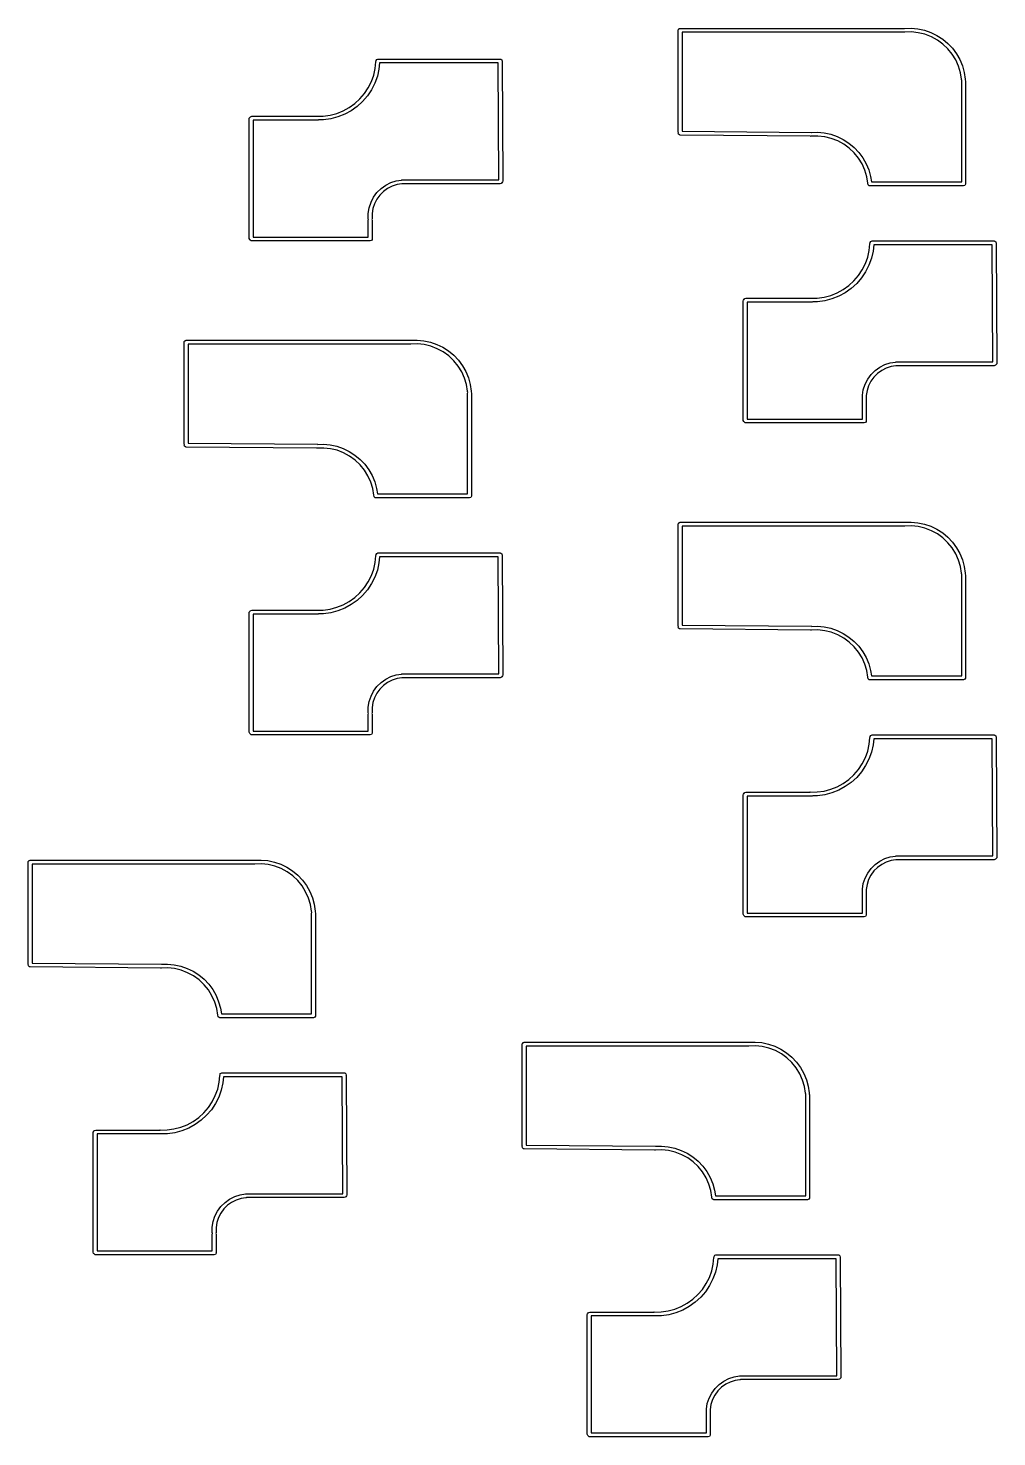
# Model space of a CAD drawing. Extents: x -5 to 140, y -38 to 78.
# Drawn here: x 65.1 to 102.4, y -28.3 to 25.9 of the extents above; entities that cross this region are included whole.
import ezdxf

# ---------------------------------------------------------------- set-up
doc = ezdxf.new("R2010")
doc.units = 0
doc.layers.add('BLACK', color=7, linetype='CONTINUOUS')

msp = doc.modelspace()

# ---------------------------------------------------------------- linework, layer by layer
at = {"layer": 'BLACK', "linetype": 'CONTINUOUS'}
for p, q in [((90.125, 25.804), (90.1267, 25.8137)), ((90.125, 21.896), (90.125, 25.804)), ((90.1261, 25.817), (90.1278, 25.8199)), ((90.1267, 25.8137), (90.1261, 25.817)), ((90.1278, 25.8199), (90.1295, 25.8297)), ((90.1295, 25.8297), (90.142, 25.8446)), ((90.142, 25.8446), (90.1518, 25.8615)), ((90.1518, 25.8615), (90.1581, 25.8638)), ((90.1581, 25.8638), (90.1625, 25.869)), ((90.1625, 25.869), (90.1817, 25.8723)), ((90.1817, 25.8723), (90.2, 25.879)), ((90.2, 25.879), (98.825, 25.879)), ((98.825, 25.729), (90.275, 25.729)), ((90.275, 25.729), (90.275, 21.9243)), ((98.825, 25.879), (98.8255, 25.8789)), ((98.8282, 25.7301), (98.825, 25.729)), ((98.8255, 25.8789), (99.0786, 25.8867)), ((98.8318, 25.7293), (98.8282, 25.7301)), ((98.8425, 25.7339), (98.8318, 25.7293)), ((99.0945, 25.7404), (98.8425, 25.7339)), ((99.0786, 25.8867), (99.3381, 25.8634)), ((99.3563, 25.7128), (99.0945, 25.7404)), ((99.3381, 25.8634), (99.5929, 25.8089)), ((99.6122, 25.6513), (99.3563, 25.7128)), ((99.5929, 25.8089), (99.8392, 25.724)), ((99.8578, 25.5569), (99.6122, 25.6513)), ((99.8392, 25.724), (100.074, 25.6102)), ((100.089, 25.4313), (99.8578, 25.5569)), ((100.074, 25.6102), (100.293, 25.4688)), ((100.293, 25.4688), (100.493, 25.3022)), ((100.302, 25.2766), (100.089, 25.4313)), ((100.493, 25.0953), (100.302, 25.2766)), ((100.493, 25.3022), (100.672, 25.1126)), ((100.658, 24.8908), (100.493, 25.0953)), ((100.672, 25.1126), (100.826, 24.9028)), ((78.4714, 24.3388), (78.498, 24.5927)), ((78.4951, 24.6033), (78.5034, 24.6254)), ((78.498, 24.5927), (78.4951, 24.6033)), ((78.5011, 24.638), (78.5268, 24.6825)), ((78.5034, 24.6254), (78.5011, 24.638)), ((78.5268, 24.6825), (78.575, 24.7)), ((78.575, 24.7), (83.275, 24.7)), ((78.64, 24.55), (78.6154, 24.3148)), ((83.2003, 24.55), (78.64, 24.55)), ((83.2247, 20.05), (83.2003, 24.55)), ((83.275, 24.7), (83.3007, 24.6955)), ((83.3007, 24.6955), (83.34, 24.6625)), ((83.34, 24.6625), (83.3489, 24.612)), ((83.3489, 24.612), (83.3469, 24.6087)), ((83.3469, 24.6087), (83.35, 24.6004)), ((83.35, 24.6004), (83.375, 20.0004)), ((100.796, 24.6663), (100.658, 24.8908)), ((100.903, 24.4259), (100.796, 24.6663)), ((100.826, 24.9028), (100.954, 24.676)), ((100.978, 24.1735), (100.903, 24.4259)), ((100.954, 24.676), (101.054, 24.4353)), ((101.054, 24.4353), (101.124, 24.1844)), ((78.3218, 23.8296), (78.412, 24.0797)), ((78.412, 24.0797), (78.4714, 24.3388)), ((78.5521, 24.0385), (78.4559, 23.7719)), ((78.6154, 24.3148), (78.5521, 24.0385)), ((101.017, 23.9245), (100.978, 24.1735)), ((101.014, 23.9132), (101.017, 23.9245)), ((101.03, 23.8764), (101.014, 23.9132)), ((101.025, 23.85), (101.03, 23.8757)), ((101.025, 19.971), (101.025, 23.85)), ((101.03, 23.8757), (101.03, 23.8764)), ((101.124, 24.1844), (101.164, 23.9268)), ((101.164, 23.9268), (101.157, 23.8983)), ((101.157, 23.8983), (101.157, 23.8982)), ((101.157, 23.8982), (101.175, 23.85)), ((101.164, 23.9268), (101.164, 23.9268)), ((101.175, 23.85), (101.175, 19.905)), ((77.8818, 23.1692), (78.0548, 23.3711)), ((78.0548, 23.3711), (78.2022, 23.5923)), ((78.3283, 23.5188), (78.1712, 23.2829)), ((78.2022, 23.5923), (78.3218, 23.8296)), ((78.4559, 23.7719), (78.3283, 23.5188)), ((77.2362, 22.7078), (77.4695, 22.8352)), ((77.4695, 22.8352), (77.6857, 22.9897)), ((77.7777, 22.8763), (77.5471, 22.7115)), ((77.6857, 22.9897), (77.8818, 23.1692)), ((77.9867, 23.0677), (77.7777, 22.8763)), ((78.1712, 23.2829), (77.9867, 23.0677)), ((73.625, 22.4), (73.6295, 22.4257)), ((73.625, 17.8), (73.625, 22.4)), ((73.6295, 22.4257), (73.6625, 22.465)), ((73.6625, 22.465), (73.6672, 22.4658)), ((73.6672, 22.4658), (73.6768, 22.4825)), ((73.6768, 22.4825), (73.725, 22.5)), ((73.725, 22.5), (76.1855, 22.5)), ((76.275, 22.35), (73.775, 22.35)), ((73.775, 22.35), (73.775, 17.85)), ((76.1855, 22.5), (76.2033, 22.5049)), ((76.2033, 22.5049), (76.2136, 22.5011)), ((76.2136, 22.5011), (76.4689, 22.5053)), ((76.2933, 22.3567), (76.275, 22.35)), ((76.4801, 22.3597), (76.2933, 22.3567)), ((76.4689, 22.5053), (76.7322, 22.5416)), ((76.7609, 22.3985), (76.4801, 22.3597)), ((76.7322, 22.5416), (76.9892, 22.6095)), ((77.0349, 22.4708), (76.7609, 22.3985)), ((76.9892, 22.6095), (77.2362, 22.7078)), ((77.2983, 22.5757), (77.0349, 22.4708)), ((77.5471, 22.7115), (77.2983, 22.5757)), ((90.1328, 21.8747), (90.125, 21.896)), ((90.1263, 21.8637), (90.1328, 21.8747)), ((90.1347, 21.8131), (90.1263, 21.8637)), ((90.1737, 21.7798), (90.1347, 21.8131)), ((90.1993, 21.775), (90.1737, 21.7798)), ((95.2141, 21.7293), (90.1993, 21.775)), ((90.275, 21.9243), (95.2507, 21.879)), ((95.2319, 21.7253), (95.2141, 21.7293)), ((95.2406, 21.7291), (95.2319, 21.7253)), ((95.2493, 21.729), (95.2406, 21.7291)), ((95.2525, 21.7301), (95.2493, 21.729)), ((95.2507, 21.879), (95.2659, 21.8762)), ((95.494, 21.7364), (95.2525, 21.7301)), ((95.2659, 21.8762), (95.4781, 21.8828)), ((95.4781, 21.8828), (95.7371, 21.8595)), ((95.7552, 21.709), (95.494, 21.7364)), ((95.7371, 21.8595), (95.9915, 21.8051)), ((96.0106, 21.6476), (95.7552, 21.709)), ((95.9915, 21.8051), (96.2374, 21.7205)), ((96.2374, 21.7205), (96.4713, 21.6069)), ((96.2558, 21.5535), (96.0106, 21.6476)), ((96.4867, 21.4281), (96.2558, 21.5535)), ((96.4713, 21.6069), (96.6898, 21.4659)), ((96.6991, 21.2737), (96.4867, 21.4281)), ((96.6898, 21.4659), (96.8898, 21.2995)), ((96.8897, 21.0929), (96.6991, 21.2737)), ((96.8898, 21.2995), (97.0682, 21.1103)), ((97.0549, 20.8887), (96.8897, 21.0929)), ((97.1921, 20.6648), (97.0549, 20.8887)), ((97.0682, 21.1103), (97.2225, 20.901)), ((97.299, 20.4248), (97.1921, 20.6648)), ((97.2225, 20.901), (97.3505, 20.6746)), ((97.3505, 20.6746), (97.4503, 20.4344)), ((79.4792, 20.0424), (79.5, 20.05)), ((79.5, 20.05), (83.2247, 20.05)), ((97.3735, 20.173), (97.299, 20.4248)), ((97.4129, 19.9244), (97.3735, 20.173)), ((97.4503, 20.4344), (97.5203, 20.1839)), ((97.5203, 20.1839), (97.5529, 19.971)), ((78.4095, 19.3843), (78.539, 19.5615)), ((78.539, 19.5615), (78.6947, 19.7163)), ((78.7893, 19.6049), (78.6499, 19.4663)), ((78.6947, 19.7163), (78.8726, 19.8448)), ((78.9486, 19.72), (78.7893, 19.6049)), ((78.8726, 19.8448), (79.0685, 19.9439)), ((79.124, 19.8087), (78.9486, 19.72)), ((79.0685, 19.9439), (79.2774, 20.0111)), ((79.3111, 19.8689), (79.124, 19.8087)), ((79.2774, 20.0111), (79.4792, 20.0424)), ((79.4959, 19.8976), (79.3111, 19.8689)), ((79.5057, 19.8952), (79.4959, 19.8976)), ((79.5173, 19.9), (79.5057, 19.8952)), ((83.275, 19.9), (79.5173, 19.9)), ((83.3232, 19.9175), (83.275, 19.9)), ((83.3329, 19.9344), (83.3232, 19.9175)), ((83.3379, 19.9353), (83.3329, 19.9344)), ((83.3706, 19.9747), (83.3379, 19.9353)), ((83.375, 20.0004), (83.3706, 19.9747)), ((97.4103, 19.9131), (97.4129, 19.9244)), ((97.419, 19.893), (97.4103, 19.9131)), ((97.425, 19.8585), (97.419, 19.893)), ((97.4643, 19.8255), (97.425, 19.8585)), ((97.49, 19.821), (97.4643, 19.8255)), ((101.1, 19.821), (97.49, 19.821)), ((97.5529, 19.971), (101.025, 19.971)), ((101.148, 19.8385), (101.1, 19.821)), ((101.174, 19.883), (101.148, 19.8385)), ((101.175, 19.905), (101.172, 19.8908)), ((101.172, 19.8908), (101.174, 19.883)), ((78.2059, 18.7638), (78.2408, 18.9805)), ((78.2408, 18.9805), (78.3093, 19.1891)), ((78.3093, 19.1891), (78.4095, 19.3843)), ((78.4441, 19.1328), (78.3828, 18.946)), ((78.5339, 19.3076), (78.4441, 19.1328)), ((78.6499, 19.4663), (78.5339, 19.3076)), ((78.205, 18.5), (78.2095, 18.5257)), ((78.205, 17.85), (78.205, 18.5)), ((78.2052, 18.5443), (78.2059, 18.7638)), ((78.2118, 18.5283), (78.2052, 18.5443)), ((78.2052, 18.5443), (78.2052, 18.5443)), ((78.2095, 18.5257), (78.2118, 18.5283)), ((78.3548, 18.5557), (78.3468, 18.5226)), ((78.3468, 18.5226), (78.355, 18.5)), ((78.3515, 18.7519), (78.351, 18.565)), ((78.351, 18.565), (78.3548, 18.5557)), ((78.3828, 18.946), (78.3515, 18.7519)), ((78.355, 18.5), (78.355, 17.8)), ((73.6425, 17.7518), (73.625, 17.8)), ((73.6592, 17.7422), (73.6425, 17.7518)), ((73.66, 17.7375), (73.6592, 17.7422)), ((73.6993, 17.7045), (73.66, 17.7375)), ((73.725, 17.7), (73.6993, 17.7045)), ((78.275, 17.7), (73.725, 17.7)), ((73.775, 17.85), (78.205, 17.85)), ((78.3232, 17.7175), (78.275, 17.7)), ((78.3489, 17.762), (78.3232, 17.7175)), ((78.3505, 17.7743), (78.3473, 17.7706)), ((78.3473, 17.7706), (78.3489, 17.762)), ((78.355, 17.8), (78.3505, 17.7743)), ((97.4714, 17.3388), (97.498, 17.5927)), ((97.4951, 17.6033), (97.5034, 17.6254)), ((97.498, 17.5927), (97.4951, 17.6033)), ((97.5011, 17.638), (97.5268, 17.6825)), ((97.5034, 17.6254), (97.5011, 17.638)), ((97.5268, 17.6825), (97.575, 17.7)), ((97.575, 17.7), (102.275, 17.7)), ((97.64, 17.55), (97.6154, 17.3148)), ((102.2, 17.55), (97.64, 17.55)), ((102.225, 13.05), (102.2, 17.55)), ((102.275, 17.7), (102.301, 17.6955)), ((102.301, 17.6955), (102.34, 17.6625)), ((102.34, 17.6625), (102.349, 17.612)), ((102.349, 17.612), (102.347, 17.6087)), ((102.347, 17.6087), (102.35, 17.6004)), ((102.35, 17.6004), (102.375, 13.0004)), ((97.2022, 16.5923), (97.3218, 16.8296)), ((97.3218, 16.8296), (97.412, 17.0797)), ((97.412, 17.0797), (97.4714, 17.3388)), ((97.5521, 17.0385), (97.4559, 16.7719)), ((97.6154, 17.3148), (97.5521, 17.0385)), ((96.8818, 16.1692), (97.0548, 16.3711)), ((97.1712, 16.2829), (96.9867, 16.0677)), ((97.0548, 16.3711), (97.2022, 16.5923)), ((97.3283, 16.5188), (97.1712, 16.2829)), ((97.4559, 16.7719), (97.3283, 16.5188)), ((96.2362, 15.7078), (96.4695, 15.8352)), ((96.4695, 15.8352), (96.6857, 15.9897)), ((96.7777, 15.8763), (96.5471, 15.7115)), ((96.6857, 15.9897), (96.8818, 16.1692)), ((96.9867, 16.0677), (96.7777, 15.8763)), ((92.625, 15.4), (92.6295, 15.4257)), ((92.625, 10.8), (92.625, 15.4)), ((92.6295, 15.4257), (92.6625, 15.465)), ((92.6625, 15.465), (92.6672, 15.4658)), ((92.6672, 15.4658), (92.6768, 15.4825)), ((92.6768, 15.4825), (92.725, 15.5)), ((92.725, 15.5), (95.1855, 15.5)), ((95.275, 15.35), (92.775, 15.35)), ((92.775, 15.35), (92.775, 10.85)), ((95.1855, 15.5), (95.2033, 15.5049)), ((95.2033, 15.5049), (95.2136, 15.5011)), ((95.2136, 15.5011), (95.4689, 15.5053)), ((95.2933, 15.3567), (95.275, 15.35)), ((95.4801, 15.3597), (95.2933, 15.3567)), ((95.4689, 15.5053), (95.7322, 15.5416)), ((95.7609, 15.3985), (95.4801, 15.3597)), ((95.7322, 15.5416), (95.9892, 15.6095)), ((96.0349, 15.4708), (95.7609, 15.3985)), ((95.9892, 15.6095), (96.2362, 15.7078)), ((96.2983, 15.5757), (96.0349, 15.4708)), ((96.5471, 15.7115), (96.2983, 15.5757)), ((71.125, 13.804), (71.1267, 13.8137)), ((71.125, 9.896), (71.125, 13.804)), ((71.1261, 13.817), (71.1278, 13.8199)), ((71.1267, 13.8137), (71.1261, 13.817)), ((71.1278, 13.8199), (71.1295, 13.8297)), ((71.1295, 13.8297), (71.142, 13.8446)), ((71.142, 13.8446), (71.1518, 13.8615)), ((71.1518, 13.8615), (71.1581, 13.8638)), ((71.1581, 13.8638), (71.1625, 13.869)), ((71.1625, 13.869), (71.1817, 13.8723)), ((71.1817, 13.8723), (71.2, 13.879)), ((71.2, 13.879), (79.825, 13.879)), ((79.825, 13.729), (71.275, 13.729)), ((71.275, 13.729), (71.275, 9.92432)), ((79.825, 13.879), (79.8255, 13.8789)), ((79.8282, 13.7301), (79.825, 13.729)), ((79.8255, 13.8789), (80.0786, 13.8867)), ((79.8318, 13.7293), (79.8282, 13.7301)), ((79.8425, 13.7339), (79.8318, 13.7293)), ((80.0945, 13.7404), (79.8425, 13.7339)), ((80.0786, 13.8867), (80.3381, 13.8634)), ((80.3563, 13.7128), (80.0945, 13.7404)), ((80.3381, 13.8634), (80.5929, 13.8089)), ((80.6122, 13.6513), (80.3563, 13.7128)), ((80.5929, 13.8089), (80.8392, 13.724)), ((80.8578, 13.5569), (80.6122, 13.6513)), ((80.8392, 13.724), (81.0736, 13.6102)), ((81.0891, 13.4313), (80.8578, 13.5569)), ((81.0736, 13.6102), (81.2925, 13.4688)), ((81.302, 13.2766), (81.0891, 13.4313)), ((81.2925, 13.4688), (81.4928, 13.3022)), ((81.4928, 13.0953), (81.302, 13.2766)), ((81.4928, 13.3022), (81.6715, 13.1126)), ((81.6584, 12.8908), (81.4928, 13.0953)), ((81.6715, 13.1126), (81.8261, 12.9028)), ((98.0685, 12.9439), (98.2774, 13.0111)), ((98.2774, 13.0111), (98.4792, 13.0424)), ((98.4792, 13.0424), (98.5, 13.05)), ((98.5, 13.05), (102.225, 13.05)), ((81.7958, 12.6663), (81.6584, 12.8908)), ((81.9028, 12.4259), (81.7958, 12.6663)), ((81.8261, 12.9028), (81.9543, 12.676)), ((81.9543, 12.676), (82.0541, 12.4353)), ((97.4095, 12.3843), (97.539, 12.5615)), ((97.6499, 12.4663), (97.5339, 12.3076)), ((97.539, 12.5615), (97.6947, 12.7163)), ((97.7893, 12.6049), (97.6499, 12.4663)), ((97.6947, 12.7163), (97.8726, 12.8448)), ((97.9486, 12.72), (97.7893, 12.6049)), ((97.8726, 12.8448), (98.0685, 12.9439)), ((98.124, 12.8087), (97.9486, 12.72)), ((98.3111, 12.8689), (98.124, 12.8087)), ((98.4959, 12.8976), (98.3111, 12.8689)), ((98.5057, 12.8952), (98.4959, 12.8976)), ((98.5173, 12.9), (98.5057, 12.8952)), ((102.275, 12.9), (98.5173, 12.9)), ((102.323, 12.9175), (102.275, 12.9)), ((102.333, 12.9344), (102.323, 12.9175)), ((102.338, 12.9353), (102.333, 12.9344)), ((102.371, 12.9747), (102.338, 12.9353)), ((102.375, 13.0004), (102.371, 12.9747)), ((81.9775, 12.1735), (81.9028, 12.4259)), ((82.0169, 11.9245), (81.9775, 12.1735)), ((82.0143, 11.9132), (82.0169, 11.9245)), ((82.0541, 12.4353), (82.1243, 12.1844)), ((82.1243, 12.1844), (82.1637, 11.9268)), ((82.1637, 11.9268), (82.1572, 11.8983)), ((82.1637, 11.9268), (82.1637, 11.9268)), ((97.2059, 11.7638), (97.2408, 11.9805)), ((97.2408, 11.9805), (97.3093, 12.1891)), ((97.3093, 12.1891), (97.4095, 12.3843)), ((97.3828, 11.946), (97.3515, 11.7519)), ((97.4441, 12.1328), (97.3828, 11.946)), ((97.5339, 12.3076), (97.4441, 12.1328)), ((82.0301, 11.8764), (82.0143, 11.9132)), ((82.025, 11.85), (82.0295, 11.8757)), ((82.025, 7.971), (82.025, 11.85)), ((82.0295, 11.8757), (82.0301, 11.8764)), ((82.1572, 11.8983), (82.1575, 11.8982)), ((82.1575, 11.8982), (82.175, 11.85)), ((82.175, 11.85), (82.175, 7.905)), ((97.205, 11.5), (97.2095, 11.5257)), ((97.205, 10.85), (97.205, 11.5)), ((97.2052, 11.5443), (97.2059, 11.7638)), ((97.2118, 11.5283), (97.2052, 11.5443)), ((97.2052, 11.5443), (97.2052, 11.5443)), ((97.2095, 11.5257), (97.2118, 11.5283)), ((97.3548, 11.5557), (97.3468, 11.5226)), ((97.3468, 11.5226), (97.355, 11.5)), ((97.3515, 11.7519), (97.351, 11.565)), ((97.351, 11.565), (97.3548, 11.5557)), ((97.355, 11.5), (97.355, 10.8)), ((92.775, 10.85), (97.205, 10.85)), ((92.6425, 10.7518), (92.625, 10.8)), ((92.6592, 10.7422), (92.6425, 10.7518)), ((92.66, 10.7375), (92.6592, 10.7422)), ((92.6993, 10.7045), (92.66, 10.7375)), ((92.725, 10.7), (92.6993, 10.7045)), ((97.275, 10.7), (92.725, 10.7)), ((97.3232, 10.7175), (97.275, 10.7)), ((97.3489, 10.762), (97.3232, 10.7175)), ((97.3505, 10.7743), (97.3473, 10.7706)), ((97.3473, 10.7706), (97.3489, 10.762)), ((97.355, 10.8), (97.3505, 10.7743)), ((71.1328, 9.8747), (71.125, 9.896)), ((71.1263, 9.8637), (71.1328, 9.8747)), ((71.1347, 9.81309), (71.1263, 9.8637)), ((71.1737, 9.77976), (71.1347, 9.81309)), ((71.1993, 9.775), (71.1737, 9.77976)), ((76.2141, 9.72932), (71.1993, 9.775)), ((71.275, 9.92432), (76.2507, 9.879)), ((76.2507, 9.879), (76.2659, 9.87617)), ((76.2659, 9.87617), (76.4781, 9.88278)), ((76.4781, 9.88278), (76.7371, 9.85947)), ((76.7371, 9.85947), (76.9915, 9.80512)), ((76.9915, 9.80512), (77.2374, 9.72051)), ((76.2319, 9.72531), (76.2141, 9.72932)), ((76.2406, 9.72908), (76.2319, 9.72531)), ((76.2493, 9.729), (76.2406, 9.72908)), ((76.2525, 9.73014), (76.2493, 9.729)), ((76.494, 9.73644), (76.2525, 9.73014)), ((76.7552, 9.70896), (76.494, 9.73644)), ((77.0106, 9.64762), (76.7552, 9.70896)), ((77.2558, 9.55347), (77.0106, 9.64762)), ((77.2374, 9.72051), (77.4713, 9.60687)), ((77.4867, 9.42812), (77.2558, 9.55347)), ((77.4713, 9.60687), (77.6898, 9.46586)), ((77.6991, 9.27371), (77.4867, 9.42812)), ((77.6898, 9.46586), (77.8898, 9.29954)), ((77.8897, 9.09289), (77.6991, 9.27371)), ((77.8898, 9.29954), (78.0682, 9.11033)), ((78.0549, 8.88875), (77.8897, 9.09289)), ((78.1921, 8.66478), (78.0549, 8.88875)), ((78.0682, 9.11033), (78.2225, 8.90099)), ((78.2225, 8.90099), (78.3505, 8.67458)), ((78.3505, 8.67458), (78.4503, 8.43439)), ((78.299, 8.42482), (78.1921, 8.66478)), ((78.3735, 8.17297), (78.299, 8.42482)), ((78.4129, 7.92443), (78.3735, 8.17297)), ((78.4503, 8.43439), (78.5203, 8.18393)), ((78.5203, 8.18393), (78.5529, 7.971)), ((78.4103, 7.91315), (78.4129, 7.92443)), ((78.419, 7.89301), (78.4103, 7.91315)), ((78.425, 7.8585), (78.419, 7.89301)), ((78.4643, 7.82552), (78.425, 7.8585)), ((78.49, 7.821), (78.4643, 7.82552)), ((82.1, 7.821), (78.49, 7.821)), ((78.5529, 7.971), (82.025, 7.971)), ((82.1482, 7.83855), (82.1, 7.821)), ((82.1739, 7.88298), (82.1482, 7.83855)), ((82.175, 7.905), (82.1725, 7.89076)), ((82.1725, 7.89076), (82.1739, 7.88298)), ((90.125, 6.804), (90.1267, 6.81374)), ((90.125, 2.896), (90.125, 6.804)), ((90.1261, 6.81702), (90.1278, 6.81991)), ((90.1267, 6.81374), (90.1261, 6.81702)), ((90.1278, 6.81991), (90.1295, 6.82965)), ((90.1295, 6.82965), (90.142, 6.84458)), ((90.142, 6.84458), (90.1518, 6.86145)), ((90.1518, 6.86145), (90.1581, 6.86377)), ((90.1581, 6.86377), (90.1625, 6.86895)), ((90.1625, 6.86895), (90.1817, 6.87234)), ((90.1817, 6.87234), (90.2, 6.879)), ((90.2, 6.879), (98.825, 6.879)), ((98.825, 6.729), (90.275, 6.729)), ((90.275, 6.729), (90.275, 2.92432)), ((98.825, 6.879), (98.8255, 6.87891)), ((98.8282, 6.73015), (98.825, 6.729)), ((98.8255, 6.87891), (99.0786, 6.88675)), ((98.8318, 6.72931), (98.8282, 6.73015)), ((98.8425, 6.73389), (98.8318, 6.72931)), ((99.0945, 6.74042), (98.8425, 6.73389)), ((99.0786, 6.88675), (99.3381, 6.86336)), ((99.3563, 6.71284), (99.0945, 6.74042)), ((99.3381, 6.86336), (99.5929, 6.80886)), ((99.6122, 6.65133), (99.3563, 6.71284)), ((99.5929, 6.80886), (99.8392, 6.72404)), ((99.8578, 6.55695), (99.6122, 6.65133)), ((99.8392, 6.72404), (100.074, 6.61015)), ((100.089, 6.4313), (99.8578, 6.55695)), ((100.074, 6.61015), (100.293, 6.46884)), ((100.302, 6.27655), (100.089, 6.4313)), ((100.293, 6.46884), (100.493, 6.30218)), ((100.493, 6.09534), (100.302, 6.27655)), ((100.493, 6.30218), (100.672, 6.11259)), ((100.658, 5.89076), (100.493, 6.09534)), ((100.672, 6.11259), (100.826, 5.90284)), ((78.4714, 5.33876), (78.498, 5.59274)), ((78.4951, 5.6033), (78.5034, 5.62544)), ((78.498, 5.59274), (78.4951, 5.6033)), ((78.5011, 5.63802), (78.5268, 5.68245)), ((78.5034, 5.62544), (78.5011, 5.63802)), ((78.5268, 5.68245), (78.575, 5.7)), ((78.575, 5.7), (83.275, 5.7)), ((78.64, 5.55), (78.6154, 5.3148)), ((83.2003, 5.55), (78.64, 5.55)), ((83.2247, 1.05), (83.2003, 5.55)), ((83.275, 5.7), (83.3007, 5.69548)), ((83.3007, 5.69548), (83.34, 5.6625)), ((83.34, 5.6625), (83.3489, 5.61198)), ((83.3489, 5.61198), (83.3469, 5.60866)), ((83.3469, 5.60866), (83.35, 5.60041)), ((83.35, 5.60041), (83.375, 1.00041)), ((100.796, 5.66632), (100.658, 5.89076)), ((100.903, 5.42587), (100.796, 5.66632)), ((100.826, 5.90284), (100.954, 5.67598)), ((100.978, 5.1735), (100.903, 5.42587)), ((100.954, 5.67598), (101.054, 5.43534)), ((101.054, 5.43534), (101.124, 5.1844)), ((78.3218, 4.82961), (78.412, 5.07966)), ((78.412, 5.07966), (78.4714, 5.33876)), ((78.5521, 5.03852), (78.4559, 4.77189)), ((78.6154, 5.3148), (78.5521, 5.03852)), ((101.017, 4.92447), (100.978, 5.1735)), ((101.014, 4.91316), (101.017, 4.92447)), ((101.03, 4.87636), (101.014, 4.91316)), ((101.124, 5.1844), (101.164, 4.92685)), ((101.164, 4.92684), (101.157, 4.89834)), ((101.157, 4.89834), (101.157, 4.89821)), ((101.157, 4.89821), (101.175, 4.85)), ((101.164, 4.92685), (101.164, 4.92684)), ((77.8818, 4.16922), (78.0548, 4.37105)), ((78.0548, 4.37105), (78.2022, 4.59225)), ((78.3283, 4.51879), (78.1712, 4.28292)), ((78.2022, 4.59225), (78.3218, 4.82961)), ((78.4559, 4.77189), (78.3283, 4.51879)), ((101.025, 4.85), (101.03, 4.87565)), ((101.025, 0.971), (101.025, 4.85)), ((101.03, 4.87565), (101.03, 4.87636)), ((101.175, 4.85), (101.175, 0.905)), ((77.2362, 3.70779), (77.4695, 3.83516)), ((77.4695, 3.83516), (77.6857, 3.98972)), ((77.7777, 3.8763), (77.5471, 3.71148)), ((77.6857, 3.98972), (77.8818, 4.16922)), ((77.9867, 4.0677), (77.7777, 3.8763)), ((78.1712, 4.28292), (77.9867, 4.0677)), ((73.625, 3.4), (73.6295, 3.42565)), ((73.625, -1.2), (73.625, 3.4)), ((73.6295, 3.42565), (73.6625, 3.46495)), ((73.6625, 3.46495), (73.6672, 3.46577)), ((73.6672, 3.46577), (73.6768, 3.48245)), ((73.6768, 3.48245), (73.725, 3.5)), ((73.725, 3.5), (76.1855, 3.5)), ((76.275, 3.35), (73.775, 3.35)), ((73.775, 3.35), (73.775, -1.15)), ((76.1855, 3.5), (76.2033, 3.50493)), ((76.2033, 3.50493), (76.2136, 3.50109)), ((76.2136, 3.50109), (76.4689, 3.50527)), ((76.2933, 3.35666), (76.275, 3.35)), ((76.4801, 3.35972), (76.2933, 3.35666)), ((76.4689, 3.50527), (76.7322, 3.54163)), ((76.7609, 3.39849), (76.4801, 3.35972)), ((76.7322, 3.54163), (76.9892, 3.60947)), ((77.0349, 3.47082), (76.7609, 3.39849)), ((76.9892, 3.60947), (77.2362, 3.70779)), ((77.2983, 3.57566), (77.0349, 3.47082)), ((77.5471, 3.71148), (77.2983, 3.57566)), ((90.1328, 2.8747), (90.125, 2.896)), ((90.1263, 2.8637), (90.1328, 2.8747)), ((90.1347, 2.81309), (90.1263, 2.8637)), ((90.1737, 2.77976), (90.1347, 2.81309)), ((90.1993, 2.775), (90.1737, 2.77976)), ((95.2141, 2.72932), (90.1993, 2.775)), ((90.275, 2.92432), (95.2507, 2.879)), ((95.2319, 2.72531), (95.2141, 2.72932)), ((95.2406, 2.72908), (95.2319, 2.72531)), ((95.2493, 2.729), (95.2406, 2.72908)), ((95.2525, 2.73014), (95.2493, 2.729)), ((95.2507, 2.879), (95.2659, 2.87617)), ((95.494, 2.73644), (95.2525, 2.73014)), ((95.2659, 2.87617), (95.4781, 2.88278)), ((95.4781, 2.88278), (95.7371, 2.85947)), ((95.7552, 2.70896), (95.494, 2.73644)), ((95.7371, 2.85947), (95.9915, 2.80512)), ((95.9915, 2.80512), (96.2374, 2.72051)), ((96.2374, 2.72051), (96.4713, 2.60687)), ((96.0106, 2.64762), (95.7552, 2.70896)), ((96.2558, 2.55347), (96.0106, 2.64762)), ((96.4867, 2.42812), (96.2558, 2.55347)), ((96.4713, 2.60687), (96.6898, 2.46586)), ((96.6991, 2.27371), (96.4867, 2.42812)), ((96.6898, 2.46586), (96.8898, 2.29954)), ((96.8897, 2.09289), (96.6991, 2.27371)), ((96.8898, 2.29954), (97.0682, 2.11033)), ((97.0549, 1.88875), (96.8897, 2.09289)), ((97.1921, 1.66478), (97.0549, 1.88875)), ((97.0682, 2.11033), (97.2225, 1.90099)), ((97.299, 1.42482), (97.1921, 1.66478)), ((97.2225, 1.90099), (97.3505, 1.67458)), ((97.3505, 1.67458), (97.4503, 1.43439)), ((97.3735, 1.17297), (97.299, 1.42482)), ((97.4129, 0.92443), (97.3735, 1.17297)), ((97.4503, 1.43439), (97.5203, 1.18393)), ((97.5203, 1.18393), (97.5529, 0.971)), ((78.4095, 0.38435), (78.539, 0.56155)), ((78.539, 0.56155), (78.6947, 0.7163)), ((78.7893, 0.60489), (78.6499, 0.46631)), ((78.6947, 0.7163), (78.8726, 0.84479)), ((78.9486, 0.71997), (78.7893, 0.60489)), ((78.8726, 0.84479), (79.0685, 0.94387)), ((79.124, 0.80869), (78.9486, 0.71997)), ((79.0685, 0.94387), (79.2774, 1.01108)), ((79.3111, 0.86888), (79.124, 0.80869)), ((79.2774, 1.01108), (79.4792, 1.04244)), ((79.4959, 0.89759), (79.3111, 0.86888)), ((79.4792, 1.04244), (79.5, 1.05)), ((79.5057, 0.89521), (79.4959, 0.89759)), ((79.5, 1.05), (83.2247, 1.05)), ((79.5173, 0.9), (79.5057, 0.89521)), ((83.275, 0.9), (79.5173, 0.9)), ((83.3232, 0.91755), (83.275, 0.9)), ((83.3329, 0.93436), (83.3232, 0.91755)), ((83.3379, 0.93525), (83.3329, 0.93436)), ((83.3706, 0.97473), (83.3379, 0.93525)), ((83.375, 1.00041), (83.3706, 0.97473)), ((97.4103, 0.91315), (97.4129, 0.92443)), ((97.419, 0.89301), (97.4103, 0.91315)), ((97.425, 0.8585), (97.419, 0.89301)), ((97.4643, 0.82552), (97.425, 0.8585)), ((97.49, 0.821), (97.4643, 0.82552)), ((101.1, 0.821), (97.49, 0.821)), ((97.5529, 0.971), (101.025, 0.971)), ((101.148, 0.83855), (101.1, 0.821)), ((101.174, 0.88298), (101.148, 0.83855)), ((101.175, 0.905), (101.172, 0.89076)), ((101.172, 0.89076), (101.174, 0.88298)), ((78.2408, -0.01948), (78.3093, 0.18907)), ((78.3093, 0.18907), (78.4095, 0.38435)), ((78.4441, 0.13275), (78.3828, -0.05401)), ((78.5339, 0.30763), (78.4441, 0.13275)), ((78.6499, 0.46631), (78.5339, 0.30763)), ((78.205, -0.5), (78.2095, -0.47435)), ((78.205, -1.15), (78.205, -0.5)), ((78.2052, -0.45566), (78.2059, -0.23617)), ((78.2118, -0.47166), (78.2052, -0.45566)), ((78.2052, -0.45566), (78.2052, -0.45566)), ((78.2059, -0.23617), (78.2408, -0.01948)), ((78.2095, -0.47435), (78.2118, -0.47166)), ((78.3548, -0.44433), (78.3468, -0.47735)), ((78.3468, -0.47735), (78.355, -0.5)), ((78.3515, -0.24806), (78.351, -0.43503)), ((78.351, -0.43503), (78.3548, -0.44433)), ((78.3828, -0.05401), (78.3515, -0.24806)), ((78.355, -0.5), (78.355, -1.2)), ((73.6425, -1.24821), (73.625, -1.2)), ((73.6592, -1.25784), (73.6425, -1.24821)), ((73.66, -1.2625), (73.6592, -1.25784)), ((73.6993, -1.29548), (73.66, -1.2625)), ((73.725, -1.3), (73.6993, -1.29548)), ((78.275, -1.3), (73.725, -1.3)), ((73.775, -1.15), (78.205, -1.15)), ((78.3232, -1.28245), (78.275, -1.3)), ((78.3489, -1.23802), (78.3232, -1.28245)), ((78.3505, -1.22565), (78.3473, -1.22939)), ((78.3473, -1.22939), (78.3489, -1.23802)), ((78.355, -1.2), (78.3505, -1.22565)), ((97.4714, -1.66124), (97.498, -1.40725)), ((97.4951, -1.3967), (97.5034, -1.37456)), ((97.498, -1.40725), (97.4951, -1.3967)), ((97.5011, -1.36198), (97.5268, -1.31755)), ((97.5034, -1.37456), (97.5011, -1.36198)), ((97.5268, -1.31755), (97.575, -1.3)), ((97.575, -1.3), (102.275, -1.3)), ((97.64, -1.45), (97.6154, -1.6852)), ((102.2, -1.45), (97.64, -1.45)), ((102.225, -5.95), (102.2, -1.45)), ((102.275, -1.3), (102.301, -1.30452)), ((102.301, -1.30452), (102.34, -1.3375)), ((102.34, -1.3375), (102.349, -1.38802)), ((102.349, -1.38802), (102.347, -1.39134)), ((102.347, -1.39134), (102.35, -1.39959)), ((102.35, -1.39959), (102.375, -5.99959)), ((97.3218, -2.17039), (97.412, -1.92034)), ((97.412, -1.92034), (97.4714, -1.66124)), ((97.5521, -1.96148), (97.4559, -2.22811)), ((97.6154, -1.6852), (97.5521, -1.96148)), ((96.8818, -2.83078), (97.0548, -2.62895)), ((97.0548, -2.62895), (97.2022, -2.40774)), ((97.3283, -2.48121), (97.1712, -2.71708)), ((97.2022, -2.40774), (97.3218, -2.17039)), ((97.4559, -2.22811), (97.3283, -2.48121)), ((96.2362, -3.29221), (96.4695, -3.16484)), ((96.4695, -3.16484), (96.6857, -3.01028)), ((96.7777, -3.1237), (96.5471, -3.28852)), ((96.6857, -3.01028), (96.8818, -2.83078)), ((96.9867, -2.9323), (96.7777, -3.1237)), ((97.1712, -2.71708), (96.9867, -2.9323)), ((92.625, -3.6), (92.6295, -3.57435)), ((92.625, -8.2), (92.625, -3.6)), ((92.6295, -3.57435), (92.6625, -3.53505)), ((92.6625, -3.53505), (92.6672, -3.53423)), ((92.6672, -3.53423), (92.6768, -3.51755)), ((92.6768, -3.51755), (92.725, -3.5)), ((92.725, -3.5), (95.1855, -3.5)), ((95.275, -3.65), (92.775, -3.65)), ((92.775, -3.65), (92.775, -8.15)), ((95.1855, -3.5), (95.2033, -3.49507)), ((95.2033, -3.49507), (95.2136, -3.49891)), ((95.2136, -3.49891), (95.4689, -3.49473)), ((95.2933, -3.64334), (95.275, -3.65)), ((95.4801, -3.64028), (95.2933, -3.64334)), ((95.4689, -3.49473), (95.7322, -3.45837)), ((95.7609, -3.60151), (95.4801, -3.64028)), ((95.7322, -3.45837), (95.9892, -3.39053)), ((96.0349, -3.52918), (95.7609, -3.60151)), ((95.9892, -3.39053), (96.2362, -3.29221)), ((96.2983, -3.42434), (96.0349, -3.52918)), ((96.5471, -3.28852), (96.2983, -3.42434)), ((98.2774, -5.98892), (98.4792, -5.95756)), ((98.4792, -5.95756), (98.5, -5.95)), ((98.5, -5.95), (102.225, -5.95)), ((65.125, -6.196), (65.1267, -6.18626)), ((65.125, -10.104), (65.125, -6.196)), ((65.1261, -6.18298), (65.1278, -6.18009)), ((65.1267, -6.18626), (65.1261, -6.18298)), ((65.1278, -6.18009), (65.1295, -6.17035)), ((65.1295, -6.17035), (65.142, -6.15542)), ((65.142, -6.15542), (65.1518, -6.13855)), ((65.1518, -6.13855), (65.1581, -6.13623)), ((65.1581, -6.13623), (65.1625, -6.13105)), ((65.1625, -6.13105), (65.1817, -6.12766)), ((65.1817, -6.12766), (65.2, -6.121)), ((65.2, -6.121), (73.825, -6.121)), ((73.825, -6.271), (65.275, -6.271)), ((65.275, -6.271), (65.275, -10.0757)), ((73.825, -6.121), (73.8255, -6.12109)), ((73.8282, -6.26985), (73.825, -6.271)), ((73.8255, -6.12109), (74.0786, -6.11325)), ((73.8318, -6.27069), (73.8282, -6.26985)), ((73.8425, -6.26611), (73.8318, -6.27069)), ((74.0945, -6.25958), (73.8425, -6.26611)), ((74.0786, -6.11325), (74.3381, -6.13664)), ((74.3563, -6.28716), (74.0945, -6.25958)), ((74.3381, -6.13664), (74.5929, -6.19114)), ((74.6122, -6.34867), (74.3563, -6.28716)), ((74.5929, -6.19114), (74.8392, -6.27596)), ((74.8578, -6.44305), (74.6122, -6.34867)), ((74.8392, -6.27596), (75.0736, -6.38985)), ((75.0891, -6.5687), (74.8578, -6.44305)), ((75.0736, -6.38985), (75.2925, -6.53116)), ((97.4095, -6.61565), (97.539, -6.43845)), ((97.539, -6.43845), (97.6947, -6.2837)), ((97.7893, -6.39511), (97.6499, -6.53369)), ((97.6947, -6.2837), (97.8726, -6.15521)), ((97.9486, -6.28003), (97.7893, -6.39511)), ((97.8726, -6.15521), (98.0685, -6.05613)), ((98.124, -6.19131), (97.9486, -6.28003)), ((98.0685, -6.05613), (98.2774, -5.98892)), ((98.3111, -6.13112), (98.124, -6.19131)), ((98.4959, -6.10241), (98.3111, -6.13112)), ((98.5057, -6.10479), (98.4959, -6.10241)), ((98.5173, -6.1), (98.5057, -6.10479)), ((102.275, -6.1), (98.5173, -6.1)), ((102.323, -6.08245), (102.275, -6.1)), ((102.333, -6.06564), (102.323, -6.08245)), ((102.338, -6.06475), (102.333, -6.06564)), ((102.371, -6.02527), (102.338, -6.06475)), ((102.375, -5.99959), (102.371, -6.02527)), ((75.302, -6.72345), (75.0891, -6.5687)), ((75.2925, -6.53116), (75.4928, -6.69782)), ((75.4928, -6.90466), (75.302, -6.72345)), ((75.4928, -6.69782), (75.6715, -6.88741)), ((75.6584, -7.10924), (75.4928, -6.90466)), ((75.6715, -6.88741), (75.8261, -7.09716)), ((97.2059, -7.23617), (97.2408, -7.01948)), ((97.2408, -7.01948), (97.3093, -6.81093)), ((97.3093, -6.81093), (97.4095, -6.61565)), ((97.4441, -6.86725), (97.3828, -7.05401)), ((97.5339, -6.69237), (97.4441, -6.86725)), ((97.6499, -6.53369), (97.5339, -6.69237)), ((75.7958, -7.33368), (75.6584, -7.10924)), ((75.9028, -7.57413), (75.7958, -7.33368)), ((75.8261, -7.09716), (75.9543, -7.32401)), ((75.9775, -7.8265), (75.9028, -7.57413)), ((75.9543, -7.32401), (76.0541, -7.56466)), ((76.0541, -7.56466), (76.1243, -7.8156)), ((97.205, -7.5), (97.2095, -7.47435)), ((97.205, -8.15), (97.205, -7.5)), ((97.2052, -7.45566), (97.2059, -7.23617)), ((97.2118, -7.47166), (97.2052, -7.45566)), ((97.2052, -7.45566), (97.2052, -7.45566)), ((97.2095, -7.47435), (97.2118, -7.47166)), ((97.3548, -7.44433), (97.3468, -7.47735)), ((97.3468, -7.47735), (97.355, -7.5)), ((97.3515, -7.24806), (97.351, -7.43503)), ((97.351, -7.43503), (97.3548, -7.44433)), ((97.3828, -7.05401), (97.3515, -7.24806)), ((97.355, -7.5), (97.355, -8.2)), ((76.0169, -8.07553), (75.9775, -7.8265)), ((76.0143, -8.08684), (76.0169, -8.07553)), ((76.0301, -8.12364), (76.0143, -8.08684)), ((76.025, -8.15), (76.0295, -8.12435)), ((76.0295, -8.12435), (76.0301, -8.12364)), ((76.1243, -7.8156), (76.1637, -8.07315)), ((76.1637, -8.07316), (76.1572, -8.10166)), ((76.1572, -8.10166), (76.1575, -8.10179)), ((76.1575, -8.10179), (76.175, -8.15)), ((76.1637, -8.07315), (76.1637, -8.07316)), ((76.025, -12.029), (76.025, -8.15)), ((76.175, -8.15), (76.175, -12.095)), ((92.6425, -8.24821), (92.625, -8.2)), ((92.6592, -8.25784), (92.6425, -8.24821)), ((92.66, -8.2625), (92.6592, -8.25784)), ((92.6993, -8.29548), (92.66, -8.2625)), ((92.725, -8.3), (92.6993, -8.29548)), ((97.275, -8.3), (92.725, -8.3)), ((92.775, -8.15), (97.205, -8.15)), ((97.3232, -8.28245), (97.275, -8.3)), ((97.3489, -8.23802), (97.3232, -8.28245)), ((97.3505, -8.22565), (97.3473, -8.22939)), ((97.3473, -8.22939), (97.3489, -8.23802)), ((97.355, -8.2), (97.3505, -8.22565)), ((65.1328, -10.1253), (65.125, -10.104)), ((65.1263, -10.1363), (65.1328, -10.1253)), ((65.1347, -10.1869), (65.1263, -10.1363)), ((65.1737, -10.2202), (65.1347, -10.1869)), ((65.1993, -10.225), (65.1737, -10.2202)), ((70.2141, -10.2707), (65.1993, -10.225)), ((65.275, -10.0757), (70.2507, -10.121)), ((70.2319, -10.2747), (70.2141, -10.2707)), ((70.2406, -10.2709), (70.2319, -10.2747)), ((70.2493, -10.271), (70.2406, -10.2709)), ((70.2525, -10.2699), (70.2493, -10.271)), ((70.2507, -10.121), (70.2659, -10.1238)), ((70.494, -10.2636), (70.2525, -10.2699)), ((70.2659, -10.1238), (70.4781, -10.1172)), ((70.4781, -10.1172), (70.7371, -10.1405)), ((70.7552, -10.291), (70.494, -10.2636)), ((70.7371, -10.1405), (70.9915, -10.1949)), ((71.0106, -10.3524), (70.7552, -10.291)), ((70.9915, -10.1949), (71.2374, -10.2795)), ((71.2374, -10.2795), (71.4713, -10.3931)), ((71.2558, -10.4465), (71.0106, -10.3524)), ((71.4867, -10.5719), (71.2558, -10.4465)), ((71.4713, -10.3931), (71.6898, -10.5341)), ((71.6991, -10.7263), (71.4867, -10.5719)), ((71.6898, -10.5341), (71.8898, -10.7005)), ((71.8897, -10.9071), (71.6991, -10.7263)), ((71.8898, -10.7005), (72.0682, -10.8897)), ((72.0549, -11.1113), (71.8897, -10.9071)), ((72.1921, -11.3352), (72.0549, -11.1113)), ((72.0682, -10.8897), (72.2225, -11.099)), ((72.299, -11.5752), (72.1921, -11.3352)), ((72.2225, -11.099), (72.3505, -11.3254)), ((72.3505, -11.3254), (72.4503, -11.5656)), ((72.3735, -11.827), (72.299, -11.5752)), ((72.4129, -12.0756), (72.3735, -11.827)), ((72.4503, -11.5656), (72.5203, -11.8161)), ((72.5203, -11.8161), (72.5529, -12.029)), ((72.4103, -12.0869), (72.4129, -12.0756)), ((72.419, -12.107), (72.4103, -12.0869)), ((72.425, -12.1415), (72.419, -12.107)), ((72.4643, -12.1745), (72.425, -12.1415)), ((72.49, -12.179), (72.4643, -12.1745)), ((76.1, -12.179), (72.49, -12.179)), ((72.5529, -12.029), (76.025, -12.029)), ((76.1482, -12.1615), (76.1, -12.179)), ((76.1739, -12.117), (76.1482, -12.1615)), ((76.175, -12.095), (76.1725, -12.1092)), ((76.1725, -12.1092), (76.1739, -12.117)), ((84.125, -13.196), (84.1267, -13.1863)), ((84.125, -17.104), (84.125, -13.196)), ((84.1261, -13.183), (84.1278, -13.1801)), ((84.1267, -13.1863), (84.1261, -13.183)), ((84.1278, -13.1801), (84.1295, -13.1703)), ((84.1295, -13.1703), (84.142, -13.1554)), ((84.142, -13.1554), (84.1518, -13.1385)), ((84.1518, -13.1385), (84.1581, -13.1362)), ((84.1581, -13.1362), (84.1625, -13.131)), ((84.1625, -13.131), (84.1817, -13.1277)), ((84.1817, -13.1277), (84.2, -13.121)), ((84.2, -13.121), (92.825, -13.121)), ((92.825, -13.271), (84.275, -13.271)), ((84.275, -13.271), (84.275, -17.0757)), ((92.825, -13.121), (92.8255, -13.1211)), ((92.8282, -13.2699), (92.825, -13.271)), ((92.8255, -13.1211), (93.0786, -13.1133)), ((92.8318, -13.2707), (92.8282, -13.2699)), ((92.8425, -13.2661), (92.8318, -13.2707)), ((93.0945, -13.2596), (92.8425, -13.2661)), ((93.0786, -13.1133), (93.3381, -13.1366)), ((93.3563, -13.2872), (93.0945, -13.2596)), ((93.3381, -13.1366), (93.5929, -13.1911)), ((93.6122, -13.3487), (93.3563, -13.2872)), ((93.5929, -13.1911), (93.8392, -13.276)), ((93.8578, -13.4431), (93.6122, -13.3487)), ((93.8392, -13.276), (94.0736, -13.3898)), ((94.0891, -13.5687), (93.8578, -13.4431)), ((94.0736, -13.3898), (94.2925, -13.5312)), ((94.2925, -13.5312), (94.4928, -13.6978)), ((94.302, -13.7234), (94.0891, -13.5687)), ((94.4928, -13.9047), (94.302, -13.7234)), ((94.4928, -13.6978), (94.6715, -13.8874)), ((94.6584, -14.1092), (94.4928, -13.9047)), ((94.6715, -13.8874), (94.8261, -14.0972)), ((72.4714, -14.6612), (72.498, -14.4073)), ((72.4951, -14.3967), (72.5034, -14.3746)), ((72.498, -14.4073), (72.4951, -14.3967)), ((72.5011, -14.362), (72.5268, -14.3175)), ((72.5034, -14.3746), (72.5011, -14.362)), ((72.5268, -14.3175), (72.575, -14.3)), ((72.575, -14.3), (77.275, -14.3)), ((72.64, -14.45), (72.6154, -14.6852)), ((77.2003, -14.45), (72.64, -14.45)), ((77.2247, -18.95), (77.2003, -14.45)), ((77.275, -14.3), (77.3007, -14.3045)), ((77.3007, -14.3045), (77.34, -14.3375)), ((77.34, -14.3375), (77.3489, -14.388)), ((77.3489, -14.388), (77.3469, -14.3913)), ((77.3469, -14.3913), (77.35, -14.3996)), ((77.35, -14.3996), (77.375, -18.9996)), ((94.7958, -14.3337), (94.6584, -14.1092)), ((94.9028, -14.5741), (94.7958, -14.3337)), ((94.8261, -14.0972), (94.9543, -14.324)), ((94.9775, -14.8265), (94.9028, -14.5741)), ((94.9543, -14.324), (95.0541, -14.5647)), ((95.0541, -14.5647), (95.1243, -14.8156)), ((72.2022, -15.4077), (72.3218, -15.1704)), ((72.3218, -15.1704), (72.412, -14.9203)), ((72.412, -14.9203), (72.4714, -14.6612)), ((72.5521, -14.9615), (72.4559, -15.2281)), ((72.6154, -14.6852), (72.5521, -14.9615)), ((95.0169, -15.0755), (94.9775, -14.8265)), ((95.0143, -15.0868), (95.0169, -15.0755)), ((95.0301, -15.1236), (95.0143, -15.0868)), ((95.025, -15.15), (95.0295, -15.1243)), ((95.025, -19.029), (95.025, -15.15)), ((95.0295, -15.1243), (95.0301, -15.1236)), ((95.1243, -14.8156), (95.1637, -15.0732)), ((95.1637, -15.0732), (95.1572, -15.1017)), ((95.1572, -15.1017), (95.1575, -15.1018)), ((95.1575, -15.1018), (95.175, -15.15)), ((95.1637, -15.0732), (95.1637, -15.0732)), ((95.175, -15.15), (95.175, -19.095)), ((71.8818, -15.8308), (72.0548, -15.6289)), ((72.0548, -15.6289), (72.2022, -15.4077)), ((72.3283, -15.4812), (72.1712, -15.7171)), ((72.4559, -15.2281), (72.3283, -15.4812)), ((71.2362, -16.2922), (71.4695, -16.1648)), ((71.4695, -16.1648), (71.6857, -16.0103)), ((71.7777, -16.1237), (71.5471, -16.2885)), ((71.6857, -16.0103), (71.8818, -15.8308)), ((71.9867, -15.9323), (71.7777, -16.1237)), ((72.1712, -15.7171), (71.9867, -15.9323)), ((67.625, -16.6), (67.6295, -16.5743)), ((67.625, -21.2), (67.625, -16.6)), ((67.6295, -16.5743), (67.6625, -16.535)), ((67.6625, -16.535), (67.6672, -16.5342)), ((67.6672, -16.5342), (67.6768, -16.5175)), ((67.6768, -16.5175), (67.725, -16.5)), ((67.725, -16.5), (70.1855, -16.5)), ((70.275, -16.65), (67.775, -16.65)), ((67.775, -16.65), (67.775, -21.15)), ((70.1855, -16.5), (70.2033, -16.4951)), ((70.2033, -16.4951), (70.2136, -16.4989)), ((70.2136, -16.4989), (70.4689, -16.4947)), ((70.2933, -16.6433), (70.275, -16.65)), ((70.4801, -16.6403), (70.2933, -16.6433)), ((70.4689, -16.4947), (70.7322, -16.4584)), ((70.7609, -16.6015), (70.4801, -16.6403)), ((70.7322, -16.4584), (70.9892, -16.3905)), ((71.0349, -16.5292), (70.7609, -16.6015)), ((70.9892, -16.3905), (71.2362, -16.2922)), ((71.2983, -16.4243), (71.0349, -16.5292)), ((71.5471, -16.2885), (71.2983, -16.4243)), ((84.1328, -17.1253), (84.125, -17.104)), ((84.1263, -17.1363), (84.1328, -17.1253)), ((84.1347, -17.1869), (84.1263, -17.1363)), ((84.1737, -17.2202), (84.1347, -17.1869)), ((84.1993, -17.225), (84.1737, -17.2202)), ((89.2141, -17.2707), (84.1993, -17.225)), ((84.275, -17.0757), (89.2507, -17.121)), ((89.2319, -17.2747), (89.2141, -17.2707)), ((89.2406, -17.2709), (89.2319, -17.2747)), ((89.2493, -17.271), (89.2406, -17.2709)), ((89.2525, -17.2699), (89.2493, -17.271)), ((89.2507, -17.121), (89.2659, -17.1238)), ((89.494, -17.2636), (89.2525, -17.2699)), ((89.2659, -17.1238), (89.4781, -17.1172)), ((89.4781, -17.1172), (89.7371, -17.1405)), ((89.7552, -17.291), (89.494, -17.2636)), ((89.7371, -17.1405), (89.9915, -17.1949)), ((90.0106, -17.3524), (89.7552, -17.291)), ((89.9915, -17.1949), (90.2374, -17.2795)), ((90.2374, -17.2795), (90.4713, -17.3931)), ((90.2558, -17.4465), (90.0106, -17.3524)), ((90.4867, -17.5719), (90.2558, -17.4465)), ((90.4713, -17.3931), (90.6898, -17.5341)), ((90.6991, -17.7263), (90.4867, -17.5719)), ((90.6898, -17.5341), (90.8898, -17.7005)), ((90.8897, -17.9071), (90.6991, -17.7263)), ((90.8898, -17.7005), (91.0682, -17.8897)), ((91.0549, -18.1113), (90.8897, -17.9071)), ((91.1921, -18.3352), (91.0549, -18.1113)), ((91.0682, -17.8897), (91.2225, -18.099)), ((91.299, -18.5752), (91.1921, -18.3352)), ((91.2225, -18.099), (91.3505, -18.3254)), ((91.3505, -18.3254), (91.4503, -18.5656)), ((73.2774, -18.9889), (73.4792, -18.9576)), ((73.4792, -18.9576), (73.5, -18.95)), ((73.5, -18.95), (77.2247, -18.95)), ((91.3735, -18.827), (91.299, -18.5752)), ((91.4129, -19.0756), (91.3735, -18.827)), ((91.4503, -18.5656), (91.5203, -18.8161)), ((91.5203, -18.8161), (91.5529, -19.029)), ((72.4095, -19.6156), (72.539, -19.4385)), ((72.539, -19.4385), (72.6947, -19.2837)), ((72.7893, -19.3951), (72.6499, -19.5337)), ((72.6947, -19.2837), (72.8726, -19.1552)), ((72.9486, -19.28), (72.7893, -19.3951)), ((72.8726, -19.1552), (73.0685, -19.0561)), ((73.124, -19.1913), (72.9486, -19.28)), ((73.0685, -19.0561), (73.2774, -18.9889)), ((73.3111, -19.1311), (73.124, -19.1913)), ((73.4959, -19.1024), (73.3111, -19.1311)), ((73.5057, -19.1048), (73.4959, -19.1024)), ((73.5173, -19.1), (73.5057, -19.1048)), ((77.275, -19.1), (73.5173, -19.1)), ((77.3232, -19.0825), (77.275, -19.1)), ((77.3329, -19.0656), (77.3232, -19.0825)), ((77.3379, -19.0647), (77.3329, -19.0656)), ((77.3706, -19.0253), (77.3379, -19.0647)), ((77.375, -18.9996), (77.3706, -19.0253)), ((91.4103, -19.0869), (91.4129, -19.0756)), ((91.419, -19.107), (91.4103, -19.0869)), ((91.425, -19.1415), (91.419, -19.107)), ((91.4643, -19.1745), (91.425, -19.1415)), ((91.49, -19.179), (91.4643, -19.1745)), ((95.1, -19.179), (91.49, -19.179)), ((91.5529, -19.029), (95.025, -19.029)), ((95.1482, -19.1615), (95.1, -19.179)), ((95.1739, -19.117), (95.1482, -19.1615)), ((95.175, -19.095), (95.1725, -19.1092)), ((95.1725, -19.1092), (95.1739, -19.117)), ((72.2059, -20.2362), (72.2408, -20.0195)), ((72.2408, -20.0195), (72.3093, -19.8109)), ((72.3093, -19.8109), (72.4095, -19.6156)), ((72.4441, -19.8672), (72.3828, -20.054)), ((72.5339, -19.6924), (72.4441, -19.8672)), ((72.6499, -19.5337), (72.5339, -19.6924)), ((72.205, -20.5), (72.2095, -20.4743)), ((72.205, -21.15), (72.205, -20.5)), ((72.2052, -20.4557), (72.2059, -20.2362)), ((72.2118, -20.4717), (72.2052, -20.4557)), ((72.2052, -20.4557), (72.2052, -20.4557)), ((72.2095, -20.4743), (72.2118, -20.4717)), ((72.3548, -20.4443), (72.3468, -20.4773)), ((72.3468, -20.4773), (72.355, -20.5)), ((72.3515, -20.2481), (72.351, -20.435)), ((72.351, -20.435), (72.3548, -20.4443)), ((72.3828, -20.054), (72.3515, -20.2481)), ((72.355, -20.5), (72.355, -21.2)), ((67.6425, -21.2482), (67.625, -21.2)), ((67.6592, -21.2578), (67.6425, -21.2482)), ((67.66, -21.2625), (67.6592, -21.2578)), ((67.6993, -21.2955), (67.66, -21.2625)), ((67.725, -21.3), (67.6993, -21.2955)), ((72.275, -21.3), (67.725, -21.3)), ((67.775, -21.15), (72.205, -21.15)), ((72.3232, -21.2825), (72.275, -21.3)), ((72.3489, -21.238), (72.3232, -21.2825)), ((72.3505, -21.2257), (72.3473, -21.2294)), ((72.3473, -21.2294), (72.3489, -21.238)), ((72.355, -21.2), (72.3505, -21.2257)), ((91.412, -21.9203), (91.4714, -21.6612)), ((91.4714, -21.6612), (91.498, -21.4073)), ((91.4951, -21.3967), (91.5034, -21.3746)), ((91.498, -21.4073), (91.4951, -21.3967)), ((91.5011, -21.362), (91.5268, -21.3175)), ((91.5034, -21.3746), (91.5011, -21.362)), ((91.5268, -21.3175), (91.575, -21.3)), ((91.575, -21.3), (96.275, -21.3)), ((91.64, -21.45), (91.6154, -21.6852)), ((96.2003, -21.45), (91.64, -21.45)), ((96.2247, -25.95), (96.2003, -21.45)), ((96.275, -21.3), (96.3007, -21.3045)), ((96.3007, -21.3045), (96.34, -21.3375)), ((96.34, -21.3375), (96.3489, -21.388)), ((96.3489, -21.388), (96.3469, -21.3913)), ((96.3469, -21.3913), (96.35, -21.3996)), ((96.35, -21.3996), (96.375, -25.9996)), ((91.2022, -22.4077), (91.3218, -22.1704)), ((91.3218, -22.1704), (91.412, -21.9203)), ((91.5521, -21.9615), (91.4559, -22.2281)), ((91.6154, -21.6852), (91.5521, -21.9615)), ((90.8818, -22.8308), (91.0548, -22.6289)), ((91.1712, -22.7171), (90.9867, -22.9323)), ((91.0548, -22.6289), (91.2022, -22.4077)), ((91.3283, -22.4812), (91.1712, -22.7171)), ((91.4559, -22.2281), (91.3283, -22.4812)), ((89.9892, -23.3905), (90.2362, -23.2922)), ((90.2362, -23.2922), (90.4695, -23.1648)), ((90.5471, -23.2885), (90.2983, -23.4243)), ((90.4695, -23.1648), (90.6857, -23.0103)), ((90.7777, -23.1237), (90.5471, -23.2885)), ((90.6857, -23.0103), (90.8818, -22.8308)), ((90.9867, -22.9323), (90.7777, -23.1237)), ((86.625, -23.6), (86.6295, -23.5743)), ((86.625, -28.2), (86.625, -23.6)), ((86.6295, -23.5743), (86.6625, -23.535)), ((86.6625, -23.535), (86.6672, -23.5342)), ((86.6672, -23.5342), (86.6768, -23.5175)), ((86.6768, -23.5175), (86.725, -23.5)), ((86.725, -23.5), (89.1855, -23.5)), ((89.275, -23.65), (86.775, -23.65)), ((86.775, -23.65), (86.775, -28.15)), ((89.1855, -23.5), (89.2033, -23.4951)), ((89.2033, -23.4951), (89.2136, -23.4989)), ((89.2136, -23.4989), (89.4689, -23.4947)), ((89.2933, -23.6433), (89.275, -23.65)), ((89.4801, -23.6403), (89.2933, -23.6433)), ((89.4689, -23.4947), (89.7322, -23.4584)), ((89.7609, -23.6015), (89.4801, -23.6403)), ((89.7322, -23.4584), (89.9892, -23.3905)), ((90.0349, -23.5292), (89.7609, -23.6015)), ((90.2983, -23.4243), (90.0349, -23.5292)), ((92.0685, -26.0561), (92.2774, -25.9889)), ((92.2774, -25.9889), (92.4792, -25.9576)), ((92.4792, -25.9576), (92.5, -25.95)), ((92.5, -25.95), (96.2247, -25.95)), ((96.375, -25.9996), (96.3706, -26.0253)), ((91.4095, -26.6156), (91.539, -26.4385)), ((91.6499, -26.5337), (91.5339, -26.6924)), ((91.539, -26.4385), (91.6947, -26.2837)), ((91.7893, -26.3951), (91.6499, -26.5337)), ((91.6947, -26.2837), (91.8726, -26.1552)), ((91.9486, -26.28), (91.7893, -26.3951)), ((91.8726, -26.1552), (92.0685, -26.0561)), ((92.124, -26.1913), (91.9486, -26.28)), ((92.3111, -26.1311), (92.124, -26.1913)), ((92.4959, -26.1024), (92.3111, -26.1311)), ((92.5057, -26.1048), (92.4959, -26.1024)), ((92.5173, -26.1), (92.5057, -26.1048)), ((96.275, -26.1), (92.5173, -26.1)), ((96.3232, -26.0825), (96.275, -26.1)), ((96.3329, -26.0656), (96.3232, -26.0825)), ((96.3379, -26.0647), (96.3329, -26.0656)), ((96.3706, -26.0253), (96.3379, -26.0647)), ((91.2059, -27.2362), (91.2408, -27.0195)), ((91.2408, -27.0195), (91.3093, -26.8109)), ((91.3093, -26.8109), (91.4095, -26.6156)), ((91.3828, -27.054), (91.3515, -27.2481)), ((91.4441, -26.8672), (91.3828, -27.054)), ((91.5339, -26.6924), (91.4441, -26.8672)), ((91.205, -27.5), (91.2095, -27.4743)), ((91.205, -28.15), (91.205, -27.5)), ((91.2052, -27.4557), (91.2059, -27.2362)), ((91.2118, -27.4717), (91.2052, -27.4557)), ((91.2052, -27.4557), (91.2052, -27.4557)), ((91.2095, -27.4743), (91.2118, -27.4717)), ((91.3548, -27.4443), (91.3468, -27.4773)), ((91.3468, -27.4773), (91.355, -27.5)), ((91.3515, -27.2481), (91.351, -27.435)), ((91.351, -27.435), (91.3548, -27.4443)), ((91.355, -27.5), (91.355, -28.2)), ((86.775, -28.15), (91.205, -28.15)), ((86.6425, -28.2482), (86.625, -28.2)), ((86.6592, -28.2578), (86.6425, -28.2482)), ((86.66, -28.2625), (86.6592, -28.2578)), ((86.6993, -28.2955), (86.66, -28.2625)), ((86.725, -28.3), (86.6993, -28.2955)), ((91.275, -28.3), (86.725, -28.3)), ((91.3232, -28.2825), (91.275, -28.3)), ((91.3489, -28.238), (91.3232, -28.2825)), ((91.3505, -28.2257), (91.3473, -28.2294)), ((91.3473, -28.2294), (91.3489, -28.238)), ((91.355, -28.2), (91.3505, -28.2257))]:
    msp.add_line(p, q, dxfattribs=at)

doc.saveas('drawing.dxf')
